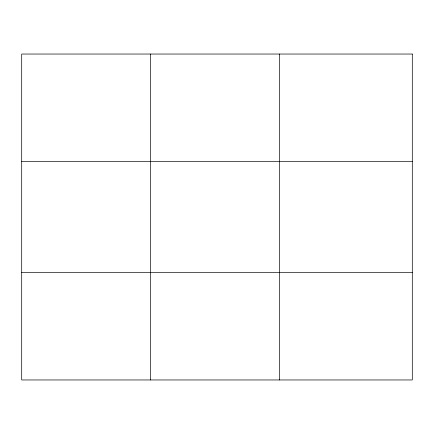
<?xml version="1.0" encoding="UTF-8"?>
<svg xmlns="http://www.w3.org/2000/svg" width="434" height="434" viewBox="0 0 434 434"><rect width="100%" height="100%" fill="white"/><g stroke="black" fill="none" stroke-linecap="round" stroke-linejoin="round"><path stroke-width="0.65" d="M150.598 379.962L150.598 54.038M279.496 379.962L279.496 54.038M21.7 161.594L412.3 161.594M21.7 272.406L412.3 272.406M412.3 54.038L412.3 379.962L21.7 379.962L21.7 54.038L412.3 54.038"/></g></svg>
